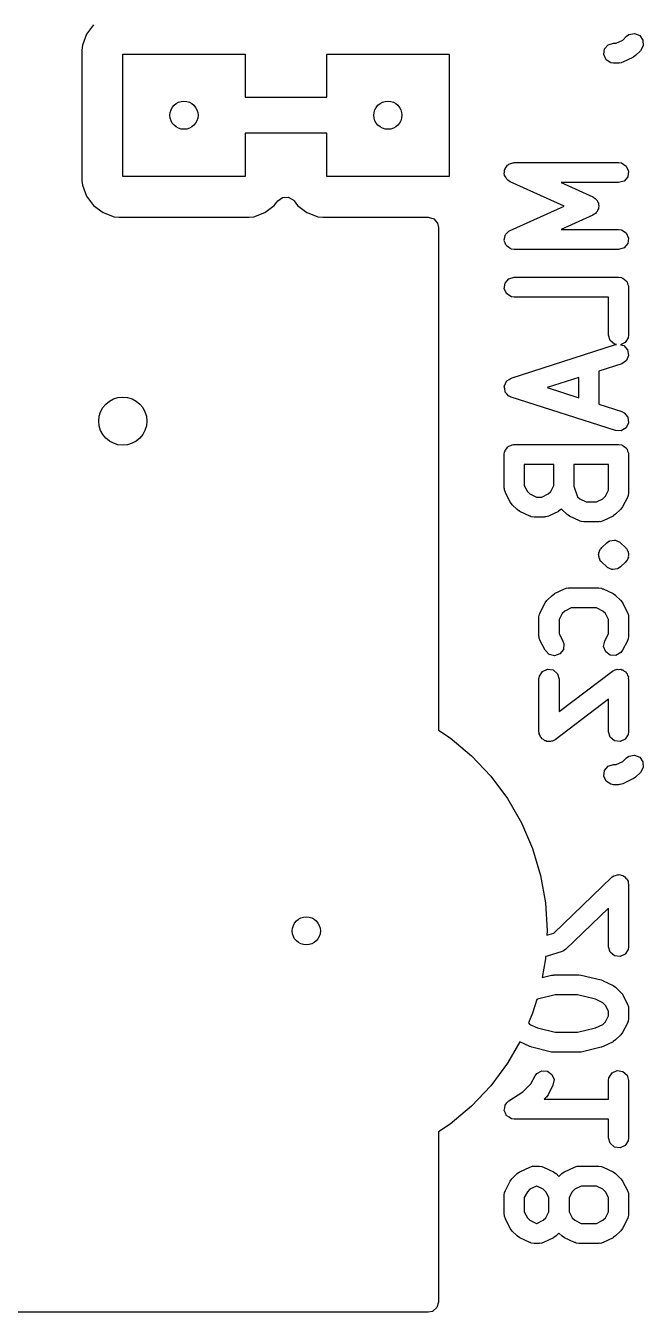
# Model space of a CAD drawing. Extents: x 0.06 to 1.57, y 0.01 to 1.19.
# Drawn here: x 1.262 to 1.565, y 0.013 to 0.644 of the extents above; entities that cross this region are included whole.
import ezdxf

# ---------------------------------------------------------------- set-up
doc = ezdxf.new("R2010")
doc.units = 0
doc.header["$MEASUREMENT"] = 0
doc.layers.add('BLACK', color=7, linetype='CONTINUOUS')

msp = doc.modelspace()

# ---------------------------------------------------------------- linework, layer by layer
at = {"layer": 'BLACK', "linetype": 'CONTINUOUS'}
for p, q in [((1.2957, 0.6443), (1.29225, 0.63969)), ((1.29225, 0.63969), (1.29024, 0.6343)), ((1.29225, 0.63969), (1.29225, 0.63969)), ((1.5552, 0.6369), (1.55707, 0.6387)), ((1.55707, 0.6387), (1.5582, 0.63952)), ((1.5582, 0.63952), (1.56092, 0.64005)), ((1.56092, 0.64005), (1.5635, 0.63903)), ((1.5635, 0.63903), (1.56512, 0.63678)), ((1.29024, 0.6343), (1.28998, 0.63192)), ((1.28998, 0.63192), (1.28998, 0.56808)), ((1.29024, 0.6343), (1.29024, 0.6343)), ((1.54586, 0.62977), (1.54625, 0.63251)), ((1.54625, 0.63251), (1.54807, 0.6346)), ((1.54807, 0.6346), (1.55073, 0.63539)), ((1.55073, 0.63539), (1.55204, 0.63539)), ((1.55204, 0.63539), (1.5552, 0.6369)), ((1.56389, 0.6316), (1.56145, 0.62926)), ((1.56526, 0.63401), (1.56389, 0.6316)), ((1.56512, 0.63678), (1.56526, 0.63401)), ((1.31, 0.57), (1.31, 0.63)), ((1.31, 0.63), (1.37, 0.63)), ((1.37, 0.63), (1.37, 0.60886)), ((1.41, 0.60886), (1.41, 0.63)), ((1.41, 0.63), (1.47, 0.63)), ((1.47, 0.63), (1.47, 0.57)), ((1.54701, 0.62724), (1.54586, 0.62977)), ((1.54934, 0.62574), (1.54701, 0.62724)), ((1.55073, 0.62554), (1.54934, 0.62574)), ((1.55317, 0.62554), (1.55073, 0.62554)), ((1.55356, 0.62566), (1.55317, 0.62554)), ((1.55396, 0.62561), (1.55356, 0.62566)), ((1.5553, 0.62603), (1.55396, 0.62561)), ((1.56017, 0.62837), (1.5553, 0.62603)), ((1.56023, 0.62843), (1.56017, 0.62837)), ((1.56031, 0.62844), (1.56023, 0.62843)), ((1.56145, 0.62926), (1.56031, 0.62844)), ((1.37, 0.60886), (1.41, 0.60886)), ((1.41, 0.59114), (1.37, 0.59114)), ((1.37, 0.59114), (1.37, 0.57)), ((1.41, 0.57), (1.41, 0.59114)), ((1.49751, 0.57392), (1.49818, 0.5747)), ((1.49818, 0.5747), (1.49874, 0.57558)), ((1.49874, 0.57558), (1.49908, 0.57573)), ((1.49908, 0.57573), (1.49932, 0.57602)), ((1.49932, 0.57602), (1.50031, 0.57631)), ((1.50031, 0.57631), (1.50125, 0.57674)), ((1.50125, 0.57674), (1.50162, 0.57669)), ((1.50162, 0.57669), (1.50198, 0.5768)), ((1.50198, 0.5768), (1.55317, 0.5768)), ((1.55317, 0.5768), (1.55455, 0.5766)), ((1.55455, 0.5766), (1.55688, 0.5751)), ((1.55688, 0.5751), (1.55804, 0.57258)), ((1.28998, 0.56808), (1.29024, 0.5657)), ((1.37, 0.57), (1.31, 0.57)), ((1.47, 0.57), (1.41, 0.57)), ((1.49711, 0.57118), (1.49726, 0.5722)), ((1.49727, 0.57084), (1.49711, 0.57118)), ((1.49725, 0.57323), (1.49745, 0.57355)), ((1.49726, 0.5722), (1.49725, 0.57323)), ((1.49727, 0.57046), (1.49727, 0.57084)), ((1.49784, 0.56959), (1.49727, 0.57046)), ((1.49745, 0.57355), (1.49751, 0.57392)), ((1.49827, 0.56866), (1.49784, 0.56959)), ((1.49858, 0.56845), (1.49827, 0.56866)), ((1.49879, 0.56814), (1.49858, 0.56845)), ((1.49997, 0.56739), (1.49879, 0.56814)), ((1.55764, 0.56983), (1.55583, 0.56774)), ((1.55804, 0.57258), (1.55764, 0.56983)), ((1.29024, 0.5657), (1.29024, 0.5657)), ((1.29024, 0.5657), (1.29225, 0.56031)), ((1.52652, 0.55547), (1.49997, 0.56739)), ((1.55317, 0.56696), (1.52497, 0.56696)), ((1.52497, 0.56696), (1.54056, 0.55996)), ((1.55583, 0.56774), (1.55317, 0.56696)), ((1.29225, 0.56031), (1.29225, 0.56031)), ((1.29225, 0.56031), (1.2957, 0.5557)), ((1.2957, 0.5557), (1.30031, 0.55225)), ((1.37969, 0.55225), (1.3843, 0.5557)), ((1.3843, 0.5557), (1.38557, 0.5574)), ((1.38557, 0.5574), (1.38603, 0.55801)), ((1.38603, 0.55801), (1.38827, 0.55968)), ((1.38827, 0.55968), (1.39105, 0.55988)), ((1.39105, 0.55988), (1.39351, 0.55854)), ((1.39351, 0.55854), (1.39397, 0.55801)), ((1.39397, 0.55801), (1.3957, 0.5557)), ((1.3957, 0.5557), (1.40031, 0.55225)), ((1.49997, 0.54356), (1.52652, 0.55547)), ((1.54056, 0.55996), (1.54059, 0.55994)), ((1.54059, 0.55994), (1.54062, 0.55994)), ((1.54062, 0.55994), (1.54066, 0.5599)), ((1.54066, 0.5599), (1.54174, 0.55922)), ((1.54174, 0.55922), (1.54214, 0.5586)), ((1.54214, 0.5586), (1.5427, 0.55811)), ((1.5427, 0.55811), (1.54289, 0.55746)), ((1.54289, 0.55746), (1.54326, 0.55689)), ((1.54326, 0.55689), (1.54326, 0.55615)), ((1.54326, 0.55615), (1.54346, 0.55544)), ((1.54346, 0.55544), (1.54327, 0.5548)), ((1.30031, 0.55225), (1.30031, 0.55225)), ((1.30031, 0.55225), (1.30031, 0.55225)), ((1.30031, 0.55225), (1.30124, 0.5519)), ((1.30124, 0.5519), (1.3057, 0.55024)), ((1.3057, 0.55024), (1.3057, 0.55024)), ((1.3057, 0.55024), (1.30808, 0.54998)), ((1.30808, 0.54998), (1.30808, 0.54998)), ((1.30808, 0.54998), (1.30809, 0.54998)), ((1.30809, 0.54998), (1.30809, 0.54998)), ((1.30809, 0.54998), (1.37191, 0.54998)), ((1.37191, 0.54998), (1.37191, 0.54998)), ((1.37191, 0.54998), (1.37192, 0.54998)), ((1.37192, 0.54998), (1.3743, 0.55024)), ((1.37192, 0.54998), (1.37192, 0.54998)), ((1.3743, 0.55024), (1.37969, 0.55225)), ((1.3743, 0.55024), (1.3743, 0.55024)), ((1.3743, 0.55024), (1.3743, 0.55024)), ((1.40031, 0.55225), (1.40031, 0.55225)), ((1.40031, 0.55225), (1.40031, 0.55225)), ((1.40031, 0.55225), (1.40124, 0.5519)), ((1.40124, 0.5519), (1.4057, 0.55024)), ((1.4057, 0.55024), (1.4057, 0.55024)), ((1.4057, 0.55024), (1.40808, 0.54998)), ((1.40808, 0.54998), (1.40808, 0.54998)), ((1.40808, 0.54998), (1.40809, 0.54998)), ((1.40809, 0.54998), (1.45981, 0.54998)), ((1.45981, 0.54998), (1.4625, 0.54919)), ((1.4625, 0.54919), (1.46433, 0.54708)), ((1.54056, 0.55098), (1.52497, 0.54399)), ((1.54112, 0.55146), (1.54056, 0.55098)), ((1.54179, 0.55178), (1.54112, 0.55146)), ((1.54215, 0.55235), (1.54179, 0.55178)), ((1.54266, 0.55279), (1.54215, 0.55235)), ((1.54288, 0.55349), (1.54266, 0.55279)), ((1.54327, 0.55412), (1.54288, 0.55349)), ((1.54327, 0.5548), (1.54327, 0.55412)), ((1.46433, 0.54708), (1.46478, 0.54502)), ((1.46478, 0.54502), (1.46478, 0.29852)), ((1.49865, 0.54243), (1.49932, 0.54321)), ((1.49932, 0.54321), (1.49968, 0.54332)), ((1.49968, 0.54332), (1.49997, 0.54356)), ((1.52497, 0.54399), (1.55317, 0.54399)), ((1.55317, 0.54399), (1.55455, 0.54379)), ((1.55455, 0.54379), (1.55688, 0.54229)), ((1.49706, 0.5391), (1.49736, 0.54009)), ((1.49717, 0.53874), (1.49706, 0.5391)), ((1.49711, 0.53837), (1.49717, 0.53874)), ((1.49754, 0.53743), (1.49711, 0.53837)), ((1.49736, 0.54009), (1.49751, 0.54111)), ((1.49751, 0.54111), (1.49775, 0.5414)), ((1.49783, 0.53644), (1.49754, 0.53743)), ((1.49775, 0.5414), (1.49786, 0.54176)), ((1.49811, 0.53619), (1.49783, 0.53644)), ((1.49786, 0.54176), (1.49865, 0.54243)), ((1.55764, 0.53703), (1.55583, 0.53493)), ((1.55688, 0.54229), (1.55804, 0.53977)), ((1.55804, 0.53977), (1.55764, 0.53703)), ((1.49827, 0.53585), (1.49811, 0.53619)), ((1.49913, 0.53529), (1.49827, 0.53585)), ((1.49991, 0.53461), (1.49913, 0.53529)), ((1.50028, 0.53455), (1.49991, 0.53461)), ((1.5006, 0.53435), (1.50028, 0.53455)), ((1.50198, 0.53415), (1.5006, 0.53435)), ((1.55317, 0.53415), (1.50198, 0.53415)), ((1.55583, 0.53493), (1.55317, 0.53415)), ((1.49711, 0.51494), (1.49751, 0.51768)), ((1.49751, 0.51768), (1.49932, 0.51978)), ((1.49932, 0.51978), (1.50198, 0.52056)), ((1.50198, 0.52056), (1.55317, 0.52056)), ((1.55317, 0.52056), (1.55455, 0.52036)), ((1.55455, 0.52036), (1.55485, 0.52016)), ((1.55485, 0.52016), (1.55521, 0.52011)), ((1.55521, 0.52011), (1.556, 0.51943)), ((1.556, 0.51943), (1.55688, 0.51886)), ((1.55688, 0.51886), (1.55703, 0.51853)), ((1.55703, 0.51853), (1.55731, 0.5183)), ((1.55731, 0.5183), (1.5576, 0.51729)), ((1.49827, 0.51241), (1.49711, 0.51494)), ((1.5006, 0.51091), (1.49827, 0.51241)), ((1.5576, 0.51729), (1.55804, 0.51634)), ((1.55804, 0.51634), (1.55799, 0.51598)), ((1.55799, 0.51598), (1.55809, 0.51564)), ((1.55809, 0.51564), (1.55809, 0.4922)), ((1.50198, 0.51071), (1.5006, 0.51091)), ((1.54824, 0.51071), (1.50198, 0.51071)), ((1.54824, 0.4922), (1.54824, 0.51071)), ((1.54903, 0.48954), (1.54824, 0.4922)), ((1.55809, 0.4922), (1.55789, 0.49081)), ((1.50048, 0.47111), (1.55166, 0.48751)), ((1.55112, 0.48772), (1.54903, 0.48954)), ((1.55209, 0.48758), (1.55112, 0.48772)), ((1.55166, 0.48751), (1.55209, 0.48758)), ((1.55639, 0.48848), (1.55414, 0.48746)), ((1.55414, 0.48746), (1.55572, 0.48703)), ((1.55572, 0.48703), (1.55759, 0.48498)), ((1.55789, 0.49081), (1.55639, 0.48848)), ((1.55696, 0.4797), (1.55467, 0.47814)), ((1.55805, 0.48225), (1.55696, 0.4797)), ((1.55759, 0.48498), (1.55805, 0.48225)), ((1.55467, 0.47814), (1.54346, 0.47455)), ((1.54346, 0.47455), (1.54346, 0.4583)), ((1.4971, 0.467), (1.49715, 0.46712)), ((1.49731, 0.46575), (1.4971, 0.467)), ((1.49713, 0.46724), (1.49769, 0.46839)), ((1.49715, 0.46712), (1.49713, 0.46724)), ((1.49769, 0.46839), (1.49819, 0.46955)), ((1.49819, 0.46955), (1.49829, 0.46962)), ((1.49829, 0.46962), (1.49835, 0.46974)), ((1.49835, 0.46974), (1.49943, 0.4704)), ((1.49943, 0.4704), (1.50048, 0.47111)), ((1.53362, 0.4714), (1.51811, 0.46642)), ((1.53362, 0.46145), (1.53362, 0.4714)), ((1.49746, 0.46449), (1.49731, 0.46575)), ((1.49754, 0.46439), (1.49746, 0.46449)), ((1.49756, 0.46427), (1.49754, 0.46439)), ((1.49841, 0.46333), (1.49756, 0.46427)), ((1.49922, 0.46235), (1.49841, 0.46333)), ((1.49937, 0.46228), (1.49922, 0.46235)), ((1.49943, 0.46222), (1.49937, 0.46228)), ((1.49957, 0.46218), (1.49943, 0.46222)), ((1.50048, 0.46174), (1.49957, 0.46218)), ((1.55166, 0.44533), (1.50048, 0.46174)), ((1.51811, 0.46642), (1.53362, 0.46145)), ((1.54346, 0.4583), (1.55467, 0.45471)), ((1.55467, 0.45471), (1.55593, 0.45409)), ((1.55593, 0.45409), (1.55769, 0.45195)), ((1.55802, 0.4492), (1.5568, 0.44671)), ((1.55769, 0.45195), (1.55802, 0.4492)), ((1.55444, 0.44526), (1.55166, 0.44533)), ((1.5568, 0.44671), (1.55444, 0.44526)), ((1.49746, 0.4353), (1.49751, 0.43566)), ((1.49751, 0.43566), (1.49819, 0.43645)), ((1.49819, 0.43645), (1.49876, 0.43733)), ((1.49876, 0.43733), (1.49909, 0.43748)), ((1.49909, 0.43748), (1.49932, 0.43776)), ((1.49932, 0.43776), (1.50033, 0.43805)), ((1.50033, 0.43805), (1.50128, 0.43849)), ((1.50128, 0.43849), (1.50164, 0.43844)), ((1.50164, 0.43844), (1.50198, 0.43854)), ((1.50198, 0.43854), (1.55317, 0.43854)), ((1.55317, 0.43854), (1.55455, 0.43834)), ((1.55455, 0.43834), (1.55485, 0.43814)), ((1.55485, 0.43814), (1.55521, 0.43809)), ((1.55521, 0.43809), (1.556, 0.4374)), ((1.556, 0.4374), (1.55688, 0.43684)), ((1.55688, 0.43684), (1.55703, 0.43651)), ((1.55703, 0.43651), (1.55731, 0.43628)), ((1.55731, 0.43628), (1.5576, 0.43527)), ((1.49706, 0.43361), (1.49726, 0.435)), ((1.49706, 0.41721), (1.49706, 0.43361)), ((1.49726, 0.435), (1.49746, 0.4353)), ((1.5576, 0.43527), (1.55804, 0.43432)), ((1.55804, 0.43432), (1.55799, 0.43396)), ((1.55799, 0.43396), (1.55809, 0.43361)), ((1.55809, 0.43361), (1.55809, 0.41487)), ((1.52144, 0.42869), (1.50691, 0.42869)), ((1.50691, 0.42869), (1.50691, 0.41841)), ((1.52144, 0.41841), (1.52144, 0.42869)), ((1.54824, 0.42869), (1.53128, 0.42869)), ((1.53128, 0.42869), (1.53128, 0.41804)), ((1.54824, 0.41607), (1.54824, 0.42869)), ((1.4972, 0.41674), (1.49706, 0.41721)), ((1.49716, 0.41626), (1.4972, 0.41674)), ((1.50691, 0.41841), (1.50842, 0.41551)), ((1.51993, 0.41551), (1.52144, 0.41841)), ((1.53128, 0.41804), (1.53306, 0.41291)), ((1.49762, 0.41494), (1.49716, 0.41626)), ((1.50006, 0.41025), (1.49762, 0.41494)), ((1.50013, 0.41018), (1.50006, 0.41025)), ((1.50015, 0.41008), (1.50013, 0.41018)), ((1.50842, 0.41551), (1.5097, 0.41427)), ((1.5097, 0.41427), (1.51285, 0.41276)), ((1.51285, 0.41276), (1.51549, 0.41276)), ((1.51549, 0.41276), (1.51864, 0.41427)), ((1.51864, 0.41427), (1.51993, 0.41551)), ((1.53306, 0.41291), (1.53407, 0.41193)), ((1.53407, 0.41193), (1.53723, 0.41041)), ((1.53723, 0.41041), (1.5423, 0.41041)), ((1.5423, 0.41041), (1.54545, 0.41193)), ((1.54545, 0.41193), (1.54673, 0.41317)), ((1.54673, 0.41317), (1.54824, 0.41607)), ((1.55753, 0.4126), (1.55509, 0.40791)), ((1.55763, 0.41307), (1.55753, 0.4126)), ((1.55789, 0.41348), (1.55763, 0.41307)), ((1.55809, 0.41487), (1.55789, 0.41348)), ((1.50101, 0.40898), (1.50015, 0.41008)), ((1.50345, 0.40663), (1.50101, 0.40898)), ((1.50352, 0.40659), (1.50345, 0.40663)), ((1.50356, 0.40653), (1.50352, 0.40659)), ((1.50473, 0.40575), (1.50356, 0.40653)), ((1.5096, 0.4034), (1.50473, 0.40575)), ((1.52361, 0.40575), (1.51874, 0.4034)), ((1.52367, 0.4058), (1.52361, 0.40575)), ((1.52376, 0.40581), (1.52367, 0.4058)), ((1.52489, 0.40663), (1.52376, 0.40581)), ((1.52517, 0.4069), (1.52489, 0.40663)), ((1.52538, 0.40663), (1.52517, 0.4069)), ((1.52782, 0.40429), (1.52538, 0.40663)), ((1.52789, 0.40425), (1.52782, 0.40429)), ((1.52794, 0.40418), (1.52789, 0.40425)), ((1.5291, 0.4034), (1.52794, 0.40418)), ((1.5517, 0.40429), (1.55056, 0.40347)), ((1.55414, 0.40663), (1.5517, 0.40429)), ((1.55419, 0.40672), (1.55414, 0.40663)), ((1.55428, 0.40677), (1.55419, 0.40672)), ((1.55509, 0.40791), (1.55428, 0.40677)), ((1.51, 0.40333), (1.5096, 0.4034)), ((1.51035, 0.40312), (1.51, 0.40333)), ((1.51173, 0.40292), (1.51035, 0.40312)), ((1.51661, 0.40292), (1.51173, 0.40292)), ((1.517, 0.40303), (1.51661, 0.40292)), ((1.5174, 0.40298), (1.517, 0.40303)), ((1.51874, 0.4034), (1.5174, 0.40298)), ((1.53397, 0.40106), (1.5291, 0.4034)), ((1.53438, 0.40099), (1.53397, 0.40106)), ((1.53472, 0.40077), (1.53438, 0.40099)), ((1.53611, 0.40057), (1.53472, 0.40077)), ((1.54342, 0.40057), (1.53611, 0.40057)), ((1.54381, 0.40069), (1.54342, 0.40057)), ((1.54421, 0.40064), (1.54381, 0.40069)), ((1.54555, 0.40106), (1.54421, 0.40064)), ((1.55042, 0.4034), (1.54555, 0.40106)), ((1.55048, 0.40346), (1.55042, 0.4034)), ((1.55056, 0.40347), (1.55048, 0.40346)), ((1.54871, 0.39116), (1.54892, 0.39132)), ((1.54892, 0.39132), (1.55006, 0.39143)), ((1.55006, 0.39143), (1.55118, 0.39165)), ((1.55118, 0.39165), (1.55142, 0.39155)), ((1.55142, 0.39155), (1.55168, 0.39157)), ((1.55168, 0.39157), (1.55269, 0.39105)), ((1.54338, 0.38466), (1.54353, 0.38509)), ((1.5435, 0.38554), (1.54375, 0.38597)), ((1.54353, 0.38509), (1.5435, 0.38554)), ((1.54375, 0.38597), (1.54381, 0.38645)), ((1.54381, 0.38645), (1.54413, 0.38681)), ((1.54413, 0.38681), (1.54429, 0.38727)), ((1.54429, 0.38727), (1.54465, 0.38755)), ((1.54465, 0.38755), (1.54488, 0.38795)), ((1.54488, 0.38795), (1.54732, 0.39029)), ((1.54732, 0.39029), (1.54845, 0.39111)), ((1.54845, 0.39111), (1.54871, 0.39116)), ((1.55269, 0.39105), (1.55375, 0.39063)), ((1.55375, 0.39063), (1.55391, 0.39041)), ((1.55391, 0.39041), (1.55414, 0.39029)), ((1.55414, 0.39029), (1.55658, 0.38795)), ((1.55658, 0.38795), (1.55677, 0.3877)), ((1.55677, 0.3877), (1.55688, 0.38762)), ((1.55688, 0.38762), (1.55696, 0.38745)), ((1.55696, 0.38745), (1.55744, 0.38684)), ((1.55744, 0.38684), (1.55754, 0.3864)), ((1.55754, 0.3864), (1.55781, 0.38603)), ((1.55781, 0.38603), (1.55783, 0.38555)), ((1.55783, 0.38555), (1.55804, 0.3851)), ((1.55804, 0.3851), (1.55797, 0.38462)), ((1.54349, 0.38418), (1.54338, 0.38466)), ((1.54342, 0.3837), (1.54349, 0.38418)), ((1.54362, 0.38326), (1.54342, 0.3837)), ((1.54365, 0.38277), (1.54362, 0.38326)), ((1.54391, 0.3824), (1.54365, 0.38277)), ((1.54402, 0.38196), (1.54391, 0.3824)), ((1.54449, 0.38135), (1.54402, 0.38196)), ((1.54457, 0.38118), (1.54449, 0.38135)), ((1.54468, 0.38111), (1.54457, 0.38118)), ((1.54488, 0.38085), (1.54468, 0.38111)), ((1.54732, 0.37851), (1.54488, 0.38085)), ((1.55658, 0.38085), (1.55414, 0.37851)), ((1.5568, 0.38125), (1.55658, 0.38085)), ((1.55716, 0.38153), (1.5568, 0.38125)), ((1.55732, 0.38199), (1.55716, 0.38153)), ((1.55764, 0.38236), (1.55732, 0.38199)), ((1.55771, 0.38284), (1.55764, 0.38236)), ((1.55795, 0.38326), (1.55771, 0.38284)), ((1.55808, 0.38415), (1.55793, 0.38372)), ((1.55793, 0.38372), (1.55795, 0.38326)), ((1.55797, 0.38462), (1.55808, 0.38415)), ((1.54755, 0.37839), (1.54732, 0.37851)), ((1.5477, 0.37818), (1.54755, 0.37839)), ((1.54876, 0.37776), (1.5477, 0.37818)), ((1.54978, 0.37723), (1.54876, 0.37776)), ((1.55004, 0.37725), (1.54978, 0.37723)), ((1.55028, 0.37716), (1.55004, 0.37725)), ((1.5514, 0.37738), (1.55028, 0.37716)), ((1.55254, 0.37748), (1.5514, 0.37738)), ((1.55274, 0.37764), (1.55254, 0.37748)), ((1.553, 0.37769), (1.55274, 0.37764)), ((1.55414, 0.37851), (1.553, 0.37769)), ((1.52179, 0.3654), (1.52666, 0.36775)), ((1.52666, 0.36775), (1.528, 0.36817)), ((1.528, 0.36817), (1.5284, 0.36812)), ((1.5284, 0.36812), (1.52879, 0.36823)), ((1.52879, 0.36823), (1.54342, 0.36823)), ((1.54342, 0.36823), (1.5448, 0.36803)), ((1.5448, 0.36803), (1.54515, 0.36781)), ((1.54515, 0.36781), (1.54555, 0.36775)), ((1.54555, 0.36775), (1.55042, 0.3654)), ((1.51468, 0.35621), (1.51712, 0.36089)), ((1.51712, 0.36089), (1.51793, 0.36203)), ((1.51793, 0.36203), (1.51802, 0.36208)), ((1.51802, 0.36208), (1.51807, 0.36217)), ((1.51807, 0.36217), (1.52051, 0.36451)), ((1.52051, 0.36451), (1.52165, 0.36533)), ((1.52165, 0.36533), (1.52173, 0.36535)), ((1.52173, 0.36535), (1.52179, 0.3654)), ((1.55042, 0.3654), (1.55159, 0.36462)), ((1.55159, 0.36462), (1.55163, 0.36455)), ((1.55163, 0.36455), (1.5517, 0.36451)), ((1.5517, 0.36451), (1.55414, 0.36217)), ((1.55414, 0.36217), (1.555, 0.36107)), ((1.555, 0.36107), (1.55502, 0.36097)), ((1.55502, 0.36097), (1.55509, 0.36089)), ((1.55509, 0.36089), (1.55753, 0.35621)), ((1.51412, 0.35394), (1.51432, 0.35532)), ((1.51412, 0.34456), (1.51412, 0.35394)), ((1.51432, 0.35532), (1.51459, 0.35573)), ((1.51459, 0.35573), (1.51468, 0.35621)), ((1.52548, 0.35564), (1.52397, 0.35273)), ((1.52676, 0.35687), (1.52548, 0.35564)), ((1.52992, 0.35839), (1.52676, 0.35687)), ((1.5423, 0.35839), (1.52992, 0.35839)), ((1.54545, 0.35687), (1.5423, 0.35839)), ((1.54673, 0.35564), (1.54545, 0.35687)), ((1.54824, 0.35273), (1.54673, 0.35564)), ((1.55753, 0.35621), (1.55799, 0.35489)), ((1.55799, 0.35489), (1.55795, 0.3544)), ((1.55795, 0.3544), (1.55809, 0.35394)), ((1.55809, 0.35394), (1.55809, 0.34456)), ((1.52397, 0.35273), (1.52397, 0.34577)), ((1.54824, 0.34577), (1.54824, 0.35273)), ((1.51426, 0.3441), (1.51412, 0.34456)), ((1.51422, 0.34362), (1.51426, 0.3441)), ((1.51468, 0.34229), (1.51422, 0.34362)), ((1.51712, 0.33761), (1.51468, 0.34229)), ((1.52397, 0.34577), (1.52585, 0.34215)), ((1.52585, 0.34215), (1.52631, 0.34082)), ((1.52631, 0.34082), (1.52606, 0.33806)), ((1.54583, 0.33943), (1.54636, 0.34215)), ((1.54636, 0.34215), (1.54824, 0.34577)), ((1.55753, 0.34229), (1.55509, 0.33761)), ((1.55763, 0.34277), (1.55753, 0.34229)), ((1.55789, 0.34318), (1.55763, 0.34277)), ((1.55809, 0.34456), (1.55789, 0.34318)), ((1.51904, 0.33561), (1.51712, 0.33761)), ((1.52173, 0.33496), (1.51904, 0.33561)), ((1.52435, 0.33588), (1.52173, 0.33496)), ((1.52606, 0.33806), (1.52435, 0.33588)), ((1.54685, 0.33685), (1.54583, 0.33943)), ((1.5491, 0.33523), (1.54685, 0.33685)), ((1.55187, 0.33509), (1.5491, 0.33523)), ((1.55428, 0.33647), (1.55187, 0.33509)), ((1.55509, 0.33761), (1.55428, 0.33647)), ((1.51582, 0.32719), (1.51834, 0.32834)), ((1.51834, 0.32834), (1.52109, 0.32795)), ((1.55143, 0.32808), (1.55197, 0.32812)), ((1.55197, 0.32812), (1.55247, 0.32834)), ((1.55247, 0.32834), (1.55332, 0.32822)), ((1.55332, 0.32822), (1.55419, 0.32828)), ((1.55419, 0.32828), (1.55467, 0.32803)), ((1.51412, 0.32347), (1.51432, 0.32486)), ((1.51412, 0.29769), (1.51412, 0.32347)), ((1.51432, 0.32486), (1.51582, 0.32719)), ((1.52109, 0.32795), (1.52318, 0.32613)), ((1.52318, 0.32613), (1.52397, 0.32347)), ((1.52397, 0.30758), (1.5502, 0.3274)), ((1.52397, 0.32347), (1.52397, 0.30758)), ((1.5502, 0.3274), (1.55143, 0.32808)), ((1.55467, 0.32803), (1.55521, 0.32795)), ((1.55521, 0.32795), (1.55587, 0.32738)), ((1.55587, 0.32738), (1.55663, 0.32697)), ((1.55663, 0.32697), (1.55689, 0.32649)), ((1.55689, 0.32649), (1.55731, 0.32613)), ((1.55731, 0.32613), (1.55755, 0.3253)), ((1.55755, 0.3253), (1.55797, 0.32454)), ((1.55797, 0.32454), (1.55793, 0.32399)), ((1.55793, 0.32399), (1.55809, 0.32347)), ((1.55809, 0.32347), (1.55809, 0.29769)), ((1.54824, 0.31359), (1.52201, 0.29377)), ((1.54824, 0.29769), (1.54824, 0.31359)), ((1.46478, 0.29852), (1.47053, 0.29474)), ((1.51428, 0.29717), (1.51412, 0.29769)), ((1.51424, 0.29663), (1.51428, 0.29717)), ((1.51466, 0.29587), (1.51424, 0.29663)), ((1.54903, 0.29503), (1.54824, 0.29769)), ((1.55809, 0.29769), (1.55789, 0.29631)), ((1.47053, 0.29474), (1.48105, 0.28591)), ((1.5149, 0.29503), (1.51466, 0.29587)), ((1.51532, 0.29468), (1.5149, 0.29503)), ((1.51558, 0.2942), (1.51532, 0.29468)), ((1.51634, 0.29379), (1.51558, 0.2942)), ((1.517, 0.29322), (1.51634, 0.29379)), ((1.51754, 0.29314), (1.517, 0.29322)), ((1.51802, 0.29288), (1.51754, 0.29314)), ((1.51889, 0.29295), (1.51802, 0.29288)), ((1.51975, 0.29282), (1.51889, 0.29295)), ((1.52024, 0.29305), (1.51975, 0.29282)), ((1.52078, 0.29309), (1.52024, 0.29305)), ((1.52201, 0.29377), (1.52078, 0.29309)), ((1.55112, 0.29322), (1.54903, 0.29503)), ((1.55387, 0.29282), (1.55112, 0.29322)), ((1.55639, 0.29397), (1.55387, 0.29282)), ((1.55789, 0.29631), (1.55639, 0.29397)), ((1.48105, 0.28591), (1.49048, 0.27592)), ((1.5552, 0.28304), (1.55707, 0.28484)), ((1.55707, 0.28484), (1.5582, 0.28565)), ((1.5582, 0.28565), (1.56092, 0.28619)), ((1.56092, 0.28619), (1.5635, 0.28517)), ((1.5635, 0.28517), (1.56512, 0.28292)), ((1.54586, 0.2759), (1.54625, 0.27865)), ((1.54625, 0.27865), (1.54807, 0.28074)), ((1.54807, 0.28074), (1.55073, 0.28152)), ((1.55073, 0.28152), (1.55204, 0.28152)), ((1.55204, 0.28152), (1.5552, 0.28304)), ((1.56389, 0.27774), (1.56145, 0.2754)), ((1.56526, 0.28015), (1.56389, 0.27774)), ((1.56512, 0.28292), (1.56526, 0.28015)), ((1.49048, 0.27592), (1.49868, 0.2649)), ((1.54701, 0.27338), (1.54586, 0.2759)), ((1.54934, 0.27188), (1.54701, 0.27338)), ((1.55073, 0.27168), (1.54934, 0.27188)), ((1.55317, 0.27168), (1.55073, 0.27168)), ((1.55356, 0.2718), (1.55317, 0.27168)), ((1.55396, 0.27175), (1.55356, 0.2718)), ((1.5553, 0.27217), (1.55396, 0.27175)), ((1.56017, 0.27451), (1.5553, 0.27217)), ((1.56023, 0.27457), (1.56017, 0.27451)), ((1.56031, 0.27458), (1.56023, 0.27457)), ((1.56145, 0.2754), (1.56031, 0.27458)), ((1.49868, 0.2649), (1.50555, 0.25301)), ((1.50555, 0.25301), (1.51099, 0.2404)), ((1.51099, 0.2404), (1.51493, 0.22724)), ((1.51493, 0.22724), (1.51731, 0.21371)), ((1.55089, 0.22707), (1.55171, 0.22723)), ((1.55171, 0.22723), (1.55247, 0.22757)), ((1.55247, 0.22757), (1.55304, 0.22749)), ((1.55304, 0.22749), (1.55361, 0.2276)), ((1.55361, 0.2276), (1.55439, 0.2273)), ((1.55439, 0.2273), (1.55521, 0.22718)), ((1.55521, 0.22718), (1.55565, 0.2268)), ((1.52133, 0.19892), (1.54975, 0.22625)), ((1.54975, 0.22625), (1.5499, 0.22636)), ((1.5499, 0.22636), (1.54994, 0.22642)), ((1.54994, 0.22642), (1.55008, 0.22649)), ((1.55008, 0.22649), (1.55089, 0.22707)), ((1.55565, 0.2268), (1.55619, 0.22658)), ((1.55619, 0.22658), (1.55668, 0.22591)), ((1.55668, 0.22591), (1.55731, 0.22536)), ((1.55731, 0.22536), (1.55747, 0.22481)), ((1.55747, 0.22481), (1.55781, 0.22433)), ((1.55781, 0.22433), (1.55785, 0.2235)), ((1.55785, 0.2235), (1.55809, 0.2227)), ((1.55809, 0.2227), (1.55809, 0.19224)), ((1.51731, 0.21371), (1.51811, 0.2)), ((1.54824, 0.21114), (1.52733, 0.19103)), ((1.54824, 0.19224), (1.54824, 0.21114)), ((1.51811, 0.2), (1.51798, 0.19785)), ((1.51798, 0.19785), (1.52133, 0.19892)), ((1.52542, 0.1899), (1.51811, 0.18755)), ((1.52577, 0.19013), (1.52542, 0.1899)), ((1.52619, 0.19022), (1.52577, 0.19013)), ((1.52733, 0.19103), (1.52619, 0.19022)), ((1.54903, 0.18958), (1.54824, 0.19224)), ((1.55112, 0.18776), (1.54903, 0.18958)), ((1.55789, 0.19085), (1.55639, 0.18852)), ((1.55809, 0.19224), (1.55789, 0.19085)), ((1.51731, 0.18629), (1.5157, 0.17716)), ((1.51738, 0.18743), (1.51731, 0.18629)), ((1.51811, 0.18755), (1.51738, 0.18743)), ((1.55387, 0.18737), (1.55112, 0.18776)), ((1.55639, 0.18852), (1.55387, 0.18737)), ((1.5157, 0.17716), (1.52033, 0.17828)), ((1.52033, 0.17828), (1.52134, 0.17837)), ((1.52134, 0.17837), (1.52148, 0.17841)), ((1.52148, 0.17841), (1.53367, 0.17841)), ((1.53367, 0.17841), (1.53467, 0.17827)), ((1.53467, 0.17827), (1.53482, 0.17828)), ((1.53482, 0.17828), (1.54457, 0.17593)), ((1.54457, 0.17593), (1.54537, 0.17561)), ((1.54537, 0.17561), (1.54555, 0.17558)), ((1.54555, 0.17558), (1.55042, 0.17324)), ((1.55042, 0.17324), (1.55159, 0.17246)), ((1.55159, 0.17246), (1.55163, 0.17239)), ((1.55163, 0.17239), (1.5517, 0.17235)), ((1.5517, 0.17235), (1.55414, 0.17001)), ((1.51299, 0.16629), (1.51099, 0.1596)), ((1.51339, 0.16648), (1.51299, 0.16629)), ((1.52207, 0.16857), (1.51339, 0.16648)), ((1.53308, 0.16857), (1.52207, 0.16857)), ((1.54176, 0.16648), (1.53308, 0.16857)), ((1.54545, 0.16471), (1.54176, 0.16648)), ((1.54673, 0.16347), (1.54545, 0.16471)), ((1.55414, 0.17001), (1.555, 0.1689)), ((1.555, 0.1689), (1.55502, 0.1688)), ((1.55502, 0.1688), (1.55509, 0.16873)), ((1.55509, 0.16873), (1.55753, 0.16404)), ((1.55753, 0.16404), (1.55799, 0.16272)), ((1.51099, 0.1596), (1.50895, 0.15488)), ((1.54824, 0.16057), (1.54673, 0.16347)), ((1.54673, 0.15539), (1.54824, 0.15829)), ((1.54824, 0.15829), (1.54824, 0.16057)), ((1.55799, 0.16272), (1.55795, 0.16224)), ((1.55795, 0.16224), (1.55809, 0.16177)), ((1.55809, 0.16177), (1.55809, 0.15709)), ((1.50895, 0.15488), (1.5097, 0.15415)), ((1.5097, 0.15415), (1.51339, 0.15238)), ((1.51339, 0.15238), (1.52207, 0.15029)), ((1.53308, 0.15029), (1.54176, 0.15238)), ((1.54176, 0.15238), (1.54545, 0.15415)), ((1.54545, 0.15415), (1.54673, 0.15539)), ((1.55753, 0.15482), (1.55509, 0.15013)), ((1.55763, 0.15529), (1.55753, 0.15482)), ((1.55789, 0.1557), (1.55763, 0.15529)), ((1.55809, 0.15709), (1.55789, 0.1557)), ((1.50475, 0.14561), (1.49868, 0.1351)), ((1.5096, 0.14328), (1.50475, 0.14561)), ((1.52207, 0.15029), (1.53308, 0.15029)), ((1.55042, 0.14562), (1.54555, 0.14328)), ((1.55048, 0.14568), (1.55042, 0.14562)), ((1.55056, 0.14569), (1.55048, 0.14568)), ((1.5517, 0.14651), (1.55056, 0.14569)), ((1.55414, 0.14885), (1.5517, 0.14651)), ((1.55419, 0.14894), (1.55414, 0.14885)), ((1.55428, 0.14899), (1.55419, 0.14894)), ((1.55509, 0.15013), (1.55428, 0.14899)), ((1.50978, 0.14325), (1.5096, 0.14328)), ((1.51058, 0.14293), (1.50978, 0.14325)), ((1.52033, 0.14058), (1.51058, 0.14293)), ((1.52048, 0.14059), (1.52033, 0.14058)), ((1.52148, 0.14045), (1.52048, 0.14059)), ((1.53367, 0.14045), (1.52148, 0.14045)), ((1.53381, 0.14049), (1.53367, 0.14045)), ((1.53482, 0.14058), (1.53381, 0.14049)), ((1.54457, 0.14293), (1.53482, 0.14058)), ((1.54472, 0.14302), (1.54457, 0.14293)), ((1.54555, 0.14328), (1.54472, 0.14302)), ((1.49868, 0.1351), (1.49048, 0.12408)), ((1.51018, 0.12492), (1.51224, 0.12889)), ((1.51224, 0.12889), (1.51306, 0.13003)), ((1.51306, 0.13003), (1.51546, 0.13141)), ((1.51546, 0.13141), (1.51823, 0.13127)), ((1.51823, 0.13127), (1.52049, 0.12965)), ((1.52049, 0.12965), (1.52151, 0.12707)), ((1.52151, 0.12707), (1.52097, 0.12435)), ((1.54824, 0.12662), (1.54844, 0.12801)), ((1.54824, 0.11748), (1.54824, 0.12662)), ((1.54844, 0.12801), (1.54994, 0.13034)), ((1.54994, 0.13034), (1.55247, 0.13149)), ((1.55247, 0.13149), (1.55521, 0.1311)), ((1.55521, 0.1311), (1.55731, 0.12928)), ((1.55731, 0.12928), (1.55809, 0.12662)), ((1.55809, 0.12662), (1.55809, 0.0985)), ((1.49048, 0.12408), (1.48105, 0.11409)), ((1.49933, 0.1167), (1.50623, 0.12113)), ((1.50623, 0.12113), (1.51018, 0.12492)), ((1.52097, 0.12435), (1.51854, 0.11966)), ((1.48105, 0.11409), (1.47053, 0.10526)), ((1.49731, 0.11326), (1.49751, 0.1146)), ((1.49751, 0.11461), (1.49842, 0.11566)), ((1.49751, 0.1146), (1.49751, 0.11461)), ((1.49751, 0.11461), (1.49751, 0.11461)), ((1.49842, 0.11566), (1.49932, 0.1167)), ((1.49932, 0.1167), (1.49933, 0.1167)), ((1.49933, 0.1167), (1.49933, 0.1167)), ((1.51758, 0.11839), (1.51664, 0.11748)), ((1.51664, 0.11748), (1.54824, 0.11748)), ((1.51763, 0.11848), (1.51758, 0.11839)), ((1.51772, 0.11853), (1.51763, 0.11848)), ((1.51854, 0.11966), (1.51772, 0.11853)), ((1.49711, 0.11187), (1.49731, 0.11326)), ((1.49711, 0.11186), (1.49711, 0.11187)), ((1.49769, 0.1106), (1.49711, 0.11186)), ((1.49711, 0.11186), (1.49711, 0.11186)), ((1.49826, 0.10934), (1.49769, 0.1106)), ((1.49827, 0.10934), (1.49826, 0.10934)), ((1.49826, 0.10934), (1.49826, 0.10934)), ((1.49943, 0.10859), (1.49827, 0.10934)), ((1.50059, 0.10784), (1.49943, 0.10859)), ((1.5006, 0.10784), (1.50059, 0.10784)), ((1.50198, 0.10764), (1.5006, 0.10784)), ((1.5006, 0.10784), (1.5006, 0.10784)), ((1.54824, 0.10764), (1.50198, 0.10764)), ((1.54824, 0.0985), (1.54824, 0.10764)), ((1.47053, 0.10526), (1.46478, 0.10148)), ((1.46478, 0.10148), (1.46478, 0.01793)), ((1.54903, 0.09584), (1.54824, 0.0985)), ((1.55112, 0.09402), (1.54903, 0.09584)), ((1.55639, 0.09478), (1.55387, 0.09363)), ((1.55789, 0.09711), (1.55639, 0.09478)), ((1.55809, 0.0985), (1.55789, 0.09711)), ((1.55387, 0.09363), (1.55112, 0.09402)), ((1.50473, 0.08184), (1.5096, 0.08419)), ((1.5096, 0.08419), (1.51094, 0.08461)), ((1.51094, 0.08461), (1.51134, 0.08456)), ((1.51134, 0.08456), (1.51173, 0.08467)), ((1.51173, 0.08467), (1.51417, 0.08467)), ((1.51417, 0.08467), (1.51556, 0.08447)), ((1.51556, 0.08447), (1.5159, 0.08425)), ((1.5159, 0.08425), (1.5163, 0.08419)), ((1.5163, 0.08419), (1.52118, 0.08184)), ((1.52666, 0.08184), (1.53154, 0.08419)), ((1.53154, 0.08419), (1.53287, 0.08461)), ((1.53287, 0.08461), (1.53328, 0.08456)), ((1.53328, 0.08456), (1.53367, 0.08467)), ((1.53367, 0.08467), (1.54342, 0.08467)), ((1.54342, 0.08467), (1.5448, 0.08447)), ((1.5448, 0.08447), (1.54515, 0.08425)), ((1.54515, 0.08425), (1.54555, 0.08419)), ((1.54555, 0.08419), (1.55042, 0.08184)), ((1.49762, 0.07265), (1.50006, 0.07734)), ((1.50006, 0.07734), (1.50087, 0.07847)), ((1.50087, 0.07847), (1.50096, 0.07852)), ((1.50096, 0.07852), (1.50101, 0.07861)), ((1.50101, 0.07861), (1.50345, 0.08096)), ((1.50345, 0.08096), (1.50459, 0.08177)), ((1.50459, 0.08177), (1.50467, 0.08179)), ((1.50467, 0.08179), (1.50473, 0.08184)), ((1.52118, 0.08184), (1.52234, 0.08106)), ((1.52234, 0.08106), (1.52238, 0.08099)), ((1.52238, 0.08099), (1.52246, 0.08096)), ((1.52246, 0.08096), (1.52392, 0.07955)), ((1.52392, 0.07955), (1.52538, 0.08096)), ((1.52538, 0.08096), (1.52652, 0.08177)), ((1.52652, 0.08177), (1.5266, 0.08179)), ((1.5266, 0.08179), (1.52666, 0.08184)), ((1.55042, 0.08184), (1.55159, 0.08106)), ((1.55159, 0.08106), (1.55163, 0.08099)), ((1.55163, 0.08099), (1.5517, 0.08096)), ((1.5517, 0.08096), (1.55414, 0.07861)), ((1.55414, 0.07861), (1.555, 0.07751)), ((1.555, 0.07751), (1.55502, 0.07741)), ((1.55502, 0.07741), (1.55509, 0.07734)), ((1.55509, 0.07734), (1.55753, 0.07265)), ((1.49706, 0.07038), (1.49726, 0.07177)), ((1.49706, 0.061), (1.49706, 0.07038)), ((1.49726, 0.07177), (1.49752, 0.07217)), ((1.49752, 0.07217), (1.49762, 0.07265)), ((1.50842, 0.07208), (1.50691, 0.06918)), ((1.5097, 0.07332), (1.50842, 0.07208)), ((1.51285, 0.07483), (1.5097, 0.07332)), ((1.51305, 0.07483), (1.51285, 0.07483)), ((1.5162, 0.07332), (1.51305, 0.07483)), ((1.51749, 0.07208), (1.5162, 0.07332)), ((1.519, 0.06918), (1.51749, 0.07208)), ((1.53035, 0.07208), (1.52884, 0.06918)), ((1.53164, 0.07332), (1.53035, 0.07208)), ((1.53479, 0.07483), (1.53164, 0.07332)), ((1.5423, 0.07483), (1.53479, 0.07483)), ((1.54545, 0.07332), (1.5423, 0.07483)), ((1.54673, 0.07208), (1.54545, 0.07332)), ((1.54824, 0.06918), (1.54673, 0.07208)), ((1.55753, 0.07265), (1.55799, 0.07133)), ((1.55799, 0.07133), (1.55795, 0.07084)), ((1.55795, 0.07084), (1.55809, 0.07038)), ((1.55809, 0.07038), (1.55809, 0.061)), ((1.50691, 0.06918), (1.50691, 0.06221)), ((1.519, 0.06221), (1.519, 0.06918)), ((1.52884, 0.06918), (1.52884, 0.06221)), ((1.54824, 0.06221), (1.54824, 0.06918)), ((1.4972, 0.06054), (1.49706, 0.061)), ((1.49716, 0.06006), (1.4972, 0.06054)), ((1.49762, 0.05873), (1.49716, 0.06006)), ((1.50006, 0.05405), (1.49762, 0.05873)), ((1.50691, 0.06221), (1.50842, 0.05931)), ((1.50842, 0.05931), (1.5097, 0.05807)), ((1.5097, 0.05807), (1.51285, 0.05655)), ((1.51305, 0.05655), (1.5162, 0.05807)), ((1.5162, 0.05807), (1.51749, 0.05931)), ((1.51749, 0.05931), (1.519, 0.06221)), ((1.52884, 0.06221), (1.53035, 0.05931)), ((1.53035, 0.05931), (1.53164, 0.05807)), ((1.53164, 0.05807), (1.53479, 0.05655)), ((1.5423, 0.05655), (1.54545, 0.05807)), ((1.54545, 0.05807), (1.54673, 0.05931)), ((1.54673, 0.05931), (1.54824, 0.06221)), ((1.55753, 0.05873), (1.55509, 0.05405)), ((1.55763, 0.05921), (1.55753, 0.05873)), ((1.55789, 0.05962), (1.55763, 0.05921)), ((1.55809, 0.061), (1.55789, 0.05962)), ((1.50013, 0.05397), (1.50006, 0.05405)), ((1.50015, 0.05388), (1.50013, 0.05397)), ((1.50101, 0.05277), (1.50015, 0.05388)), ((1.50345, 0.05043), (1.50101, 0.05277)), ((1.51285, 0.05655), (1.51305, 0.05655)), ((1.52392, 0.05183), (1.52246, 0.05043)), ((1.52538, 0.05043), (1.52392, 0.05183)), ((1.53479, 0.05655), (1.5423, 0.05655)), ((1.55414, 0.05277), (1.5517, 0.05043)), ((1.55419, 0.05286), (1.55414, 0.05277)), ((1.55428, 0.05291), (1.55419, 0.05286)), ((1.55509, 0.05405), (1.55428, 0.05291)), ((1.50352, 0.05039), (1.50345, 0.05043)), ((1.50356, 0.05032), (1.50352, 0.05039)), ((1.50473, 0.04954), (1.50356, 0.05032)), ((1.5096, 0.0472), (1.50473, 0.04954)), ((1.51, 0.04713), (1.5096, 0.0472)), ((1.51035, 0.04691), (1.51, 0.04713)), ((1.51173, 0.04671), (1.51035, 0.04691)), ((1.51417, 0.04671), (1.51173, 0.04671)), ((1.51456, 0.04682), (1.51417, 0.04671)), ((1.51497, 0.04677), (1.51456, 0.04682)), ((1.5163, 0.0472), (1.51497, 0.04677)), ((1.52118, 0.04954), (1.5163, 0.0472)), ((1.52124, 0.04959), (1.52118, 0.04954)), ((1.52132, 0.04961), (1.52124, 0.04959)), ((1.52246, 0.05043), (1.52132, 0.04961)), ((1.52546, 0.05039), (1.52538, 0.05043)), ((1.5255, 0.05032), (1.52546, 0.05039)), ((1.52666, 0.04954), (1.5255, 0.05032)), ((1.53154, 0.0472), (1.52666, 0.04954)), ((1.53194, 0.04713), (1.53154, 0.0472)), ((1.53228, 0.04691), (1.53194, 0.04713)), ((1.53367, 0.04671), (1.53228, 0.04691)), ((1.54342, 0.04671), (1.53367, 0.04671)), ((1.54381, 0.04682), (1.54342, 0.04671)), ((1.54421, 0.04677), (1.54381, 0.04682)), ((1.54555, 0.0472), (1.54421, 0.04677)), ((1.55042, 0.04954), (1.54555, 0.0472)), ((1.55048, 0.04959), (1.55042, 0.04954)), ((1.55056, 0.04961), (1.55048, 0.04959)), ((1.5517, 0.05043), (1.55056, 0.04961)), ((1.45981, 0.01297), (0.38496, 0.01297)), ((1.46188, 0.01342), (1.45981, 0.01297)), ((1.46399, 0.01525), (1.46188, 0.01342)), ((1.46478, 0.01793), (1.46399, 0.01525))]:
    msp.add_line(p, q, dxfattribs=at)
at = {"layer": 'BLACK'}
for centre, radius in [((1.34, 0.6), 0.00689), ((1.44, 0.6), 0.00689), ((1.31, 0.45), 0.01181), ((1.4, 0.2), 0.00689)]:
    msp.add_circle(centre, radius, dxfattribs=at)

doc.saveas('drawing.dxf')
